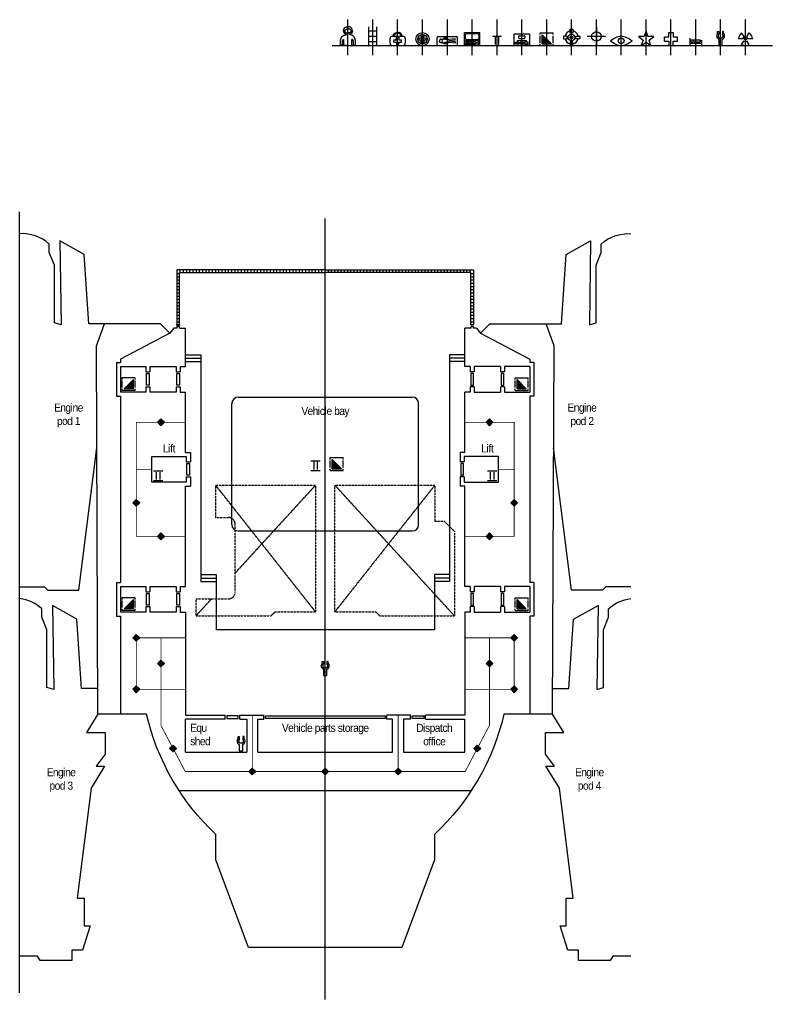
# Model space of a CAD drawing. Header units: millimetres. Extents: x 26183 to 238377, y 29460 to 340250.
# Drawn here: x 144912 to 238377, y 29460 to 151113 of the extents above; entities that cross this region are included whole.
import ezdxf

# ---------------------------------------------------------------- set-up
doc = ezdxf.new("R2010")
doc.units = ezdxf.units.MM
doc.header["$MEASUREMENT"] = 0
doc.linetypes.add('DASHEDX2', pattern=[1.5, 1, -0.5])
for name, color, linetype in [('2 light', 170, 'DASHEDX2'), ('Deck', 3, 'Continuous'), ('ducts', 91, 'DASHEDX2'), ('hatch', 254, 'Continuous'), ('icons', 4, 'Continuous'), ('squares', 3, 'Continuous'), ('Text', 255, 'Continuous')]:
    doc.layers.add(name, color=color, linetype=linetype)
doc.layers.add('axes', color=140, linetype='Continuous', plot=False)
doc.styles.get("Standard").update_dxf_attribs({"font": 'arial.ttf'})
doc.dimstyles.get("Standard").update_dxf_attribs({"dimtxt": 0.18, "dimasz": 0.18, "dimexe": 0.18, "dimexo": 0.0625, "dimgap": 0.09, "dimtad": 0, "dimtih": 1, "dimtoh": 1, "dimdec": 4, "dimzin": 0, "dimdsep": 46, "dimtxsty": 'Standard', "dimcen": 0.09, "dimadec": 0, "dimazin": 0, "dimtfac": 1, "dimtdec": 4, "dimtofl": 0, "dimtmove": 0, "dimatfit": 3, "dimfxl": 1, "dimtolj": 1, "dimtzin": 0, "dimarcsym": 0})

# ---------------------------------------------------------------- blocks, each defined once
blk = doc.blocks.new('eva')
at = {"layer": 'icons'}
for p, q in [((-413, 1305), (-227, 1329)), ((-300, 1476), (-194, 1462)), ((-227, 1329), (-194, 1462)), ((300, 1476), (194, 1462)), ((227, 1329), (194, 1462)), ((413, 1305), (227, 1329)), ((-936, 64), (-936, 611)), ((-673, 64), (-936, 64)), ((-673, 64), (-673, 556)), ((-493, 0), (-493, 756)), ((0, 0), (-493, 0)), ((0, 0), (493, 0)), ((493, 0), (493, 756)), ((673, 64), (673, 556)), ((673, 64), (936, 64)), ((936, 64), (936, 611))]:
    blk.add_line(p, q, dxfattribs=at)
for points in [[(-936, 611), (-852, 1215), (-413, 1305)], [(-545, 1793), (-551, 2338), (0, 2335)], [(-545, 1793), (-543, 1521), (-300, 1476)], [(-396, 1773), (-408, 2064), (0, 2064)], [(-396, 1773), (-390, 1584), (0, 1579)], [(545, 1793), (551, 2338), (0, 2335)], [(396, 1773), (408, 2064), (0, 2064)], [(396, 1773), (390, 1584), (0, 1579)], [(545, 1793), (543, 1521), (300, 1476)], [(936, 611), (852, 1215), (413, 1305)], [(-673, 556), (-657, 748), (-493, 756)], [(673, 556), (657, 748), (493, 756)]]:
    blk.add_open_spline(points, degree=2, dxfattribs=at)
blk = doc.blocks.new('ladder')
at = {"layer": 'icons'}
for p, q in [((-493, -510), (-493, 1825)), ((-493, 1314), (493, 1314)), ((493, -510), (493, 1825)), ((-493, 657), (493, 657)), ((-493, 0), (493, 0))]:
    blk.add_line(p, q, dxfattribs=at)
blk = doc.blocks.new('medical')
at = {"layer": 'icons'}
for p, q in [((-936, 283), (-936, 879)), ((-654, 1162), (654, 1162)), ((-654, 0), (654, 0)), ((-461, 429), (-461, 733)), ((-461, 733), (-152, 733)), ((-461, 429), (-152, 429)), ((-152, 733), (-152, 1042)), ((-152, 1042), (152, 1042)), ((-152, 429), (-152, 120)), ((-152, 120), (152, 120)), ((152, 1042), (152, 733)), ((152, 733), (461, 733)), ((152, 120), (152, 429)), ((152, 429), (461, 429)), ((461, 429), (461, 733)), ((936, 879), (936, 283))]:
    blk.add_line(p, q, dxfattribs=at)
for centre, start, end in [((-654, 879), 90, 180), ((-654, 283), 180, 270), ((654, 879), 0, 90), ((654, 283), 270, 0)]:
    blk.add_arc(centre, 283, start, end, dxfattribs=at)
for points in [[(-540, 1162), (-540, 1621), (0, 1621)], [(-440, 1162), (-426, 1530), (0, 1521)], [(540, 1162), (540, 1621), (0, 1621)], [(440, 1162), (426, 1530), (0, 1521)]]:
    blk.add_open_spline(points, degree=2, dxfattribs=at)
blk = doc.blocks.new('telecom')
at = {"layer": 'icons'}
for centre, radius in [((0, 0), 813), ((0, 0), 576), ((-302, 0), 163), ((0, 302), 163), ((302, 0), 163), ((0, -302), 163)]:
    blk.add_circle(centre, radius, dxfattribs=at)
blk = doc.blocks.new('cryo')
at = {"layer": 'icons'}
for p, q in [((-1268, 127), (-1268, 1013)), ((-1140, 1140), (1140, 1140)), ((-1140, 0), (1140, 0)), ((-639, 688), (-633, 646)), ((-639, 452), (-633, 494)), ((-581, 659), (-633, 646)), ((-581, 481), (-633, 494)), ((-572, 733), (-581, 659)), ((-572, 408), (-581, 481)), ((188, 764), (-356, 764)), ((188, 376), (-356, 376)), ((32, 938), (-299, 938)), ((32, 202), (-299, 202)), ((32, 835), (-277, 835)), ((32, 306), (-277, 306)), ((32, 835), (32, 938)), ((32, 306), (32, 202)), ((976, 833), (188, 764)), ((976, 677), (188, 608)), ((188, 532), (188, 608)), ((976, 463), (188, 532)), ((976, 307), (188, 376)), ((976, 677), (976, 833)), ((976, 463), (976, 307)), ((1268, 127), (1268, 1013))]:
    blk.add_line(p, q, dxfattribs=at)
for centre, start, end in [((-1140, 1013), 90, 180), ((-1140, 127), 180, 270), ((1140, 1013), 0, 90), ((1140, 127), 270, 0)]:
    blk.add_arc(centre, 127, start, end, dxfattribs=at)
for points in [[(-763, 784), (-978, 787), (-976, 570)], [(-763, 356), (-978, 354), (-976, 570)], [(-763, 784), (-656, 784), (-639, 688)], [(-763, 356), (-656, 357), (-639, 452)], [(-299, 938), (-536, 905), (-572, 733)], [(-299, 202), (-536, 235), (-572, 408)], [(-277, 835), (-353, 828), (-356, 764)], [(-277, 306), (-353, 312), (-356, 376)]]:
    blk.add_open_spline(points, degree=2, dxfattribs=at)
blk = doc.blocks.new('access')
at = {"layer": 'icons'}
for p, q in [((-952, 1627), (952, 1627)), ((-952, 0), (-952, 1627)), ((-838, 880), (-838, 1399)), ((-724, 1512), (724, 1512)), ((838, 1399), (838, 880)), ((952, 0), (952, 1627)), ((-952, 0), (952, 0)), ((-724, 766), (724, 766))]:
    blk.add_line(p, q, dxfattribs=at)
for points in [[(-774, 631), (-334, 631), (-334, 430), (-774, 430)], [(-774, 316), (-334, 316), (-334, 114), (-774, 114)], [(-220, 631), (220, 631), (220, 430), (-220, 430)], [(-220, 316), (220, 316), (220, 114), (-220, 114)], [(774, 631), (334, 631), (334, 430), (774, 430)], [(774, 316), (334, 316), (334, 114), (774, 114)]]:
    blk.add_lwpolyline(points, close=True, dxfattribs=at)
for centre, start, end in [((-724, 1399), 90, 180), ((724, 1399), 0, 90), ((-724, 880), 180, 270), ((724, 880), 270, 0)]:
    blk.add_arc(centre, 114, start, end, dxfattribs=at)
blk = doc.blocks.new('mom')
at = {"layer": 'icons'}
for p, q in [((-321, 1218), (321, 1218)), ((-554, 437), (-554, 652)), ((-554, 652), (554, 652)), ((-372, 938), (-372, 1168)), ((-321, 887), (321, 887)), ((0, 437), (0, 887)), ((372, 1168), (372, 938)), ((554, 652), (554, 437))]:
    blk.add_line(p, q, dxfattribs=at)
for points in [[(952, 1454), (952, 0), (-952, 0), (-952, 1454)], [(-774, 437), (-334, 437), (-334, 235), (-774, 235)], [(-220, 437), (220, 437), (220, 235), (-220, 235)], [(774, 437), (334, 437), (334, 235), (774, 235)]]:
    blk.add_lwpolyline(points, close=True, dxfattribs=at)
for centre, start, end in [((-321, 1168), 90, 180), ((321, 1168), 0, 90), ((-321, 938), 180, 270), ((321, 938), 270, 0)]:
    blk.add_arc(centre, 50.5, start, end, dxfattribs=at)
blk = doc.blocks.new('airlock')
at = {"layer": 'icons'}
h = blk.add_hatch(color=256, dxfattribs=at)
h.dxf.hatch_style = 1
h.paths.add_polyline_path([(-577, 202), (577, 202), (-577, 1357)])
for p, q in [((-813, 1380), (-813, 1591)), ((-813, 1591), (813, 1591)), ((-813, 357), (-813, 1234)), ((-577, 202), (-577, 1357)), ((577, 202), (-577, 1357)), ((813, 1380), (813, 1591)), ((813, 357), (813, 1234)), ((-813, 0), (-813, 211)), ((-813, 0), (813, 0)), ((-577, 202), (577, 202)), ((813, 0), (813, 211))]:
    blk.add_line(p, q, dxfattribs=at)
blk = doc.blocks.new('escape pod')
at = {"layer": 'icons'}
for points in [[(-1015, 167), (-1015, -167), (-529, -167), (-529, 167)], [(-167, 1015), (167, 1015), (167, 529), (-167, 529)], [(1015, 167), (1015, -167), (529, -167), (529, 167)], [(-167, -1015), (167, -1015), (167, -529), (-167, -529)]]:
    blk.add_lwpolyline(points, close=True, dxfattribs=at)
for radius in [413, 175]:
    blk.add_circle((0, 0), radius, dxfattribs=at)
for start, end in [(101.63181, 168.36819), (11.63181, 78.36819), (191.63181, 258.36819), (281.63181, 348.36819)]:
    blk.add_arc((0, 0), 828, start, end, dxfattribs=at)
blk = doc.blocks.new('armory')
at = {"layer": 'icons'}
for p, q in [((1139, 0), (-1139, 0)), ((0, 1139), (0, -1139))]:
    blk.add_line(p, q, dxfattribs=at)
blk.add_circle((0, 0), 595, dxfattribs=at)
blk = doc.blocks.new('observation')
at = {"layer": 'icons'}
blk.add_circle((0, 601), 346, dxfattribs=at)
for points in [[(-1346, 601), (0, 1203), (1346, 601)], [(-1346, 601), (0, 0), (1346, 601)]]:
    blk.add_spline(points, degree=3, dxfattribs=at)
blk = doc.blocks.new('captain')
at = {"layer": 'icons'}
blk.add_lwpolyline([(956, 1124), (226, 1124), (0, 1819), (-226, 1124), (-956, 1124), (-365, 695), (-591, 0), (0, 429), (591, 0), (365, 695)], close=True, dxfattribs=at)
blk = doc.blocks.new('medlab')
at = {"layer": 'icons'}
for p, q in [((-267, 1077), (-267, 1621)), ((-267, 1621), (267, 1621)), ((267, 1621), (267, 1077)), ((-810, 543), (-810, 1077)), ((-810, 1077), (-267, 1077)), ((-810, 543), (-267, 543)), ((-267, 543), (-267, 0)), ((-267, 0), (267, 0)), ((267, 1077), (810, 1077)), ((267, 0), (267, 543)), ((267, 543), (810, 543)), ((810, 543), (810, 1077))]:
    blk.add_line(p, q, dxfattribs=at)
blk = doc.blocks.new('living')
at = {"layer": 'icons'}
for p, q in [((-750, 904), (-750, 0)), ((-750, 298), (750, 298)), ((750, 0), (750, 656))]:
    blk.add_line(p, q, dxfattribs=at)
for points in [[(-379, 440), (-555, 440, -0.4142136), (-605, 490), (-605, 666, -0.4142136), (-555, 716), (-379, 716, -0.4142136), (-329, 666), (-329, 490, -0.4142136)], [(497, 440), (-173, 440, -0.4142136), (-223, 490), (-223, 666, -0.4142136), (-173, 716), (497, 716, -0.4142136), (547, 666), (547, 490, -0.4142136)]]:
    blk.add_lwpolyline(points, format="xyb", close=True, dxfattribs=at)
blk = doc.blocks.new('repair')
at = {"layer": 'icons'}
for points in [[(-370, 1546), (-370, 1747), (-221, 1747), (-221, 1409), (-254, 1409)], [(370, 1546), (370, 1747), (221, 1747), (221, 1409), (254, 1409)], [(-214, 768), (-214, 0), (214, 0), (214, 768)], [(131, 924), (-131, 924)]]:
    blk.add_lwpolyline(points, dxfattribs=at)
for radius, start, end in [(496, 138.2643, 244.4825), (319, 142.65951, 245.85282), (319, 294.14718, 37.34049), (496, 295.5175, 41.7357)]:
    blk.add_arc((0, 1216), radius, start, end, dxfattribs=at)
blk = doc.blocks.new('radiation')
at = {"layer": 'icons'}
for p, q in [((-305, 0), (-860, 0)), ((-167, 255), (-472, 719)), ((167, 255), (472, 719)), ((860, 0), (305, 0)), ((-472, -719), (-167, -255)), ((472, -719), (167, -255))]:
    blk.add_line(p, q, dxfattribs=at)
blk.add_circle((0, 0), 158, dxfattribs=at)
for radius, start, end in [(860, 123.29519, 180), (305, 123.29519, 180), (305, 0, 56.70481), (860, 0, 56.70481), (860, 236.70481, 303.29519), (305, 236.70481, 303.29519)]:
    blk.add_arc((0, 0), radius, start, end, dxfattribs=at)
blk = doc.blocks.new('duct point')
at = {"layer": 'squares'}
h = blk.add_hatch(color=256, dxfattribs=at)
h.dxf.hatch_style = 1
h.paths.add_polyline_path([(-424, 424), (0, 0), (424, 424), (0, 849)])
for p, q in [((-424, 424), (0, 849)), ((0, 0), (-424, 424)), ((0, 849), (424, 424)), ((424, 424), (0, 0))]:
    blk.add_line(p, q, dxfattribs=at)
blk = doc.blocks.new('lift')
at = {"layer": 'icons'}
for p, q in [((-576, 1193), (576, 1193)), ((-576, 0), (576, 0))]:
    blk.add_line(p, q, dxfattribs=at)
for points in [[(-237, 1061), (-237, 132)], [(237, 132), (237, 1061)]]:
    blk.add_leader(points, dimstyle='Standard', override={"dimasz": 400}, dxfattribs=at)

msp = doc.modelspace()

# ---------------------------------------------------------------- linework, layer by layer
at = {"layer": '2 light', "ltscale": 4}
for p, q in [((181639, 93281), (169249, 93281)), ((169249, 93281), (181639, 77588)), ((169249, 93281), (169249, 89289)), ((171668, 82388), (181639, 93281)), ((181639, 93281), (181639, 77588)), ((184071, 77588), (184071, 93281)), ((196460, 93281), (184071, 93281)), ((184071, 93281), (198893, 77088)), ((184071, 77588), (196460, 93281)), ((196460, 93281), (196460, 88787)), ((169249, 89289), (170868, 89289)), ((171668, 80007), (171668, 88489)), ((197676, 88787), (196460, 88787)), ((197676, 88787), (198893, 87571)), ((198893, 87571), (198893, 77088)), ((166817, 77088), (166817, 79207)), ((166817, 77088), (168756, 79207)), ((166817, 79207), (170868, 79207))]:
    msp.add_line(p, q, dxfattribs=at)
for points in [[(166817, 77088), (176113, 77088), (176613, 77588), (181639, 77588)], [(184071, 77588), (189097, 77588), (189597, 77088), (198893, 77088)]]:
    msp.add_lwpolyline(points, dxfattribs=at)
for centre, start, end in [((170868, 88489), 0, 90), ((170868, 80007), 270, 0)]:
    msp.add_arc(centre, 800, start, end, dxfattribs=at)
at = {"layer": 'axes'}
for p, q in [((185681, 146715), (185681, 151113)), ((188765, 146715), (188765, 151113)), ((191849, 146715), (191849, 151113)), ((194934, 146715), (194934, 151113)), ((198018, 146715), (198018, 151113)), ((201102, 146715), (201102, 151113)), ((204187, 146715), (204187, 151113)), ((207271, 146715), (207271, 151113)), ((210355, 146715), (210355, 151113)), ((213440, 146715), (213440, 151113)), ((216524, 146715), (216524, 151113)), ((219608, 146715), (219608, 151113)), ((222693, 146715), (222693, 151113)), ((225777, 146715), (225777, 151113)), ((228861, 146715), (228861, 151113)), ((231946, 146715), (231946, 151113)), ((235030, 146715), (235030, 151113)), ((183738, 147883), (238377, 147883)), ((144912, 30264), (144912, 127227)), ((182855, 29460), (182855, 126423))]:
    msp.add_line(p, q, dxfattribs=at)
at = {"layer": 'Deck'}
for p, q in [((164426, 119592), (164758, 119592)), ((164795, 119698), (165052, 119698)), ((164863, 119698), (164863, 120029)), ((165263, 119698), (165263, 120029)), ((165663, 119698), (165663, 120029)), ((166063, 119698), (166063, 120029)), ((166462, 119698), (166462, 120029)), ((166862, 119698), (166862, 120029)), ((167262, 119698), (167262, 120029)), ((167662, 119698), (167662, 120029)), ((168062, 119698), (168062, 120029)), ((168462, 119698), (168462, 120029)), ((168861, 119698), (168861, 120029)), ((169261, 119698), (169261, 120029)), ((169661, 119698), (169661, 120029)), ((170061, 119698), (170061, 120029)), ((170461, 119698), (170461, 120029)), ((170860, 119698), (170860, 120029)), ((171260, 119698), (171260, 120029)), ((171660, 119698), (171660, 120029)), ((172060, 119698), (172060, 120029)), ((172460, 119698), (172460, 120029)), ((172859, 119698), (172859, 120029)), ((173259, 119698), (173259, 120029)), ((173659, 119698), (173659, 120029)), ((174059, 119698), (174059, 120029)), ((174459, 119698), (174459, 120029)), ((174859, 119698), (174859, 120029)), ((175258, 119698), (175258, 120029)), ((175658, 119698), (175658, 120029)), ((176058, 119698), (176058, 120029)), ((176458, 119698), (176458, 120029)), ((176858, 119698), (176858, 120029)), ((177257, 119698), (177257, 120029)), ((177657, 119698), (177657, 120029)), ((178057, 119698), (178057, 120029)), ((178457, 119698), (178457, 120029)), ((178857, 119698), (178857, 120029)), ((179257, 119698), (179257, 120029)), ((179656, 119698), (179656, 120029)), ((180056, 119698), (180056, 120029)), ((180456, 119698), (180456, 120029)), ((180856, 119698), (180856, 120029)), ((181256, 119698), (181256, 120029)), ((181655, 119698), (181655, 120029)), ((182055, 119698), (182055, 120029)), ((182455, 119698), (182455, 120029)), ((182855, 119698), (182855, 120029)), ((183255, 119698), (183255, 120029)), ((183654, 119698), (183654, 120029)), ((184054, 119698), (184054, 120029)), ((184454, 119698), (184454, 120029)), ((184854, 119698), (184854, 120029)), ((185254, 119698), (185254, 120029)), ((185654, 119698), (185654, 120029)), ((186053, 119698), (186053, 120029)), ((186453, 119698), (186453, 120029)), ((186853, 119698), (186853, 120029)), ((187253, 119698), (187253, 120029)), ((187653, 119698), (187653, 120029)), ((188052, 119698), (188052, 120029)), ((188452, 119698), (188452, 120029)), ((188852, 119698), (188852, 120029)), ((189252, 119698), (189252, 120029)), ((189652, 119698), (189652, 120029)), ((190051, 119698), (190051, 120029)), ((190451, 119698), (190451, 120029)), ((190851, 119698), (190851, 120029)), ((191251, 119698), (191251, 120029)), ((191651, 119698), (191651, 120029)), ((192051, 119698), (192051, 120029)), ((192450, 119698), (192450, 120029)), ((192850, 119698), (192850, 120029)), ((193250, 119698), (193250, 120029)), ((193650, 119698), (193650, 120029)), ((194050, 119698), (194050, 120029)), ((194449, 119698), (194449, 120029)), ((194849, 119698), (194849, 120029)), ((195249, 119698), (195249, 120029)), ((195649, 119698), (195649, 120029)), ((196049, 119698), (196049, 120029)), ((196448, 119698), (196448, 120029)), ((196848, 119698), (196848, 120029)), ((197248, 119698), (197248, 120029)), ((197648, 119698), (197648, 120029)), ((198048, 119698), (198048, 120029)), ((198448, 119698), (198448, 120029)), ((198847, 119698), (198847, 120029)), ((199247, 119698), (199247, 120029)), ((199647, 119698), (199647, 120029)), ((200047, 119698), (200047, 120029)), ((200447, 119698), (200447, 120029)), ((200846, 119698), (200846, 120029)), ((200952, 119592), (201283, 119592)), ((164426, 119193), (164758, 119193)), ((164426, 118793), (164758, 118793)), ((164426, 118393), (164758, 118393)), ((200952, 119193), (201283, 119193)), ((200952, 118793), (201283, 118793)), ((200952, 118393), (201283, 118393)), ((164426, 117993), (164758, 117993)), ((164426, 117593), (164758, 117593)), ((164426, 117194), (164758, 117194)), ((164426, 116794), (164758, 116794)), ((200952, 117993), (201283, 117993)), ((200952, 117593), (201283, 117593)), ((200952, 117194), (201283, 117194)), ((200952, 116794), (201283, 116794)), ((164426, 116394), (164758, 116394)), ((164426, 115994), (164758, 115994)), ((164426, 115594), (164758, 115594)), ((200952, 116394), (201283, 116394)), ((200952, 115994), (201283, 115994)), ((200952, 115594), (201283, 115594)), ((164426, 115195), (164758, 115195)), ((164426, 114795), (164758, 114795)), ((164426, 114395), (164758, 114395)), ((200952, 115195), (201283, 115195)), ((200952, 114795), (201283, 114795)), ((200952, 114395), (201283, 114395)), ((164341, 113195), (164426, 113195)), ((164426, 113995), (164758, 113995)), ((164426, 113595), (164758, 113595)), ((164758, 113195), (164426, 113195)), ((164758, 113195), (164843, 113195)), ((200952, 113995), (201283, 113995)), ((200952, 113595), (201283, 113595)), ((201283, 113195), (200952, 113195)), ((163580, 112178), (157452, 108946)), ((164426, 112796), (164081, 112796)), ((164758, 113002), (164426, 113002)), ((164426, 113002), (164426, 112796)), ((164758, 112796), (164758, 113002)), ((164758, 112796), (165522, 112796)), ((165522, 108047), (165522, 112796)), ((200952, 112796), (200188, 112796)), ((200188, 108047), (200188, 112796)), ((201283, 113002), (200952, 113002)), ((200952, 113002), (200952, 112796)), ((201283, 112796), (201283, 113002)), ((201629, 112796), (201283, 112796)), ((202130, 112178), (208257, 108946)), ((165522, 109509), (167410, 109509)), ((167410, 109509), (167410, 81332)), ((198299, 109509), (198299, 81332)), ((200188, 109509), (198299, 109509)), ((156950, 108549), (156950, 104356)), ((156950, 108549), (157452, 108549)), ((157452, 108946), (157452, 108549)), ((165522, 109077), (167410, 109077)), ((165522, 108645), (167410, 108645)), ((200188, 109077), (198299, 109077)), ((200188, 108645), (198299, 108645)), ((208257, 108946), (208257, 108549)), ((208759, 108549), (208257, 108549)), ((208759, 108549), (208759, 104356)), ((157452, 108047), (160585, 108047)), ((157452, 108047), (157452, 104858)), ((160585, 108047), (160585, 107368)), ((160585, 107368), (161087, 107368)), ((161087, 108047), (164341, 108047)), ((161087, 108047), (161087, 107368)), ((164341, 108047), (164341, 107368)), ((164341, 107368), (164843, 107368)), ((164843, 108047), (164843, 107368)), ((164843, 108047), (165522, 108047)), ((200867, 108047), (200188, 108047)), ((200867, 108047), (200867, 107368)), ((201369, 107368), (200867, 107368)), ((201369, 108047), (201369, 107368)), ((204623, 108047), (201369, 108047)), ((204623, 108047), (204623, 107368)), ((205125, 107368), (204623, 107368)), ((208257, 108047), (205125, 108047)), ((205125, 108047), (205125, 107368)), ((208257, 108047), (208257, 104858)), ((160585, 104858), (157452, 104858)), ((160585, 105536), (160585, 104858)), ((160585, 105536), (161087, 105536)), ((161087, 105536), (161087, 104858)), ((164341, 104858), (161087, 104858)), ((164341, 105536), (164341, 104858)), ((164341, 105536), (164843, 105536)), ((164843, 105536), (164843, 104858)), ((164843, 104858), (165522, 104858)), ((165522, 97368), (165522, 104858)), ((200188, 97368), (200188, 104858)), ((200867, 104858), (200188, 104858)), ((201369, 105536), (200867, 105536)), ((200867, 105536), (200867, 104858)), ((201369, 105536), (201369, 104858)), ((201369, 104858), (204623, 104858)), ((205125, 105536), (204623, 105536)), ((204623, 105536), (204623, 104858)), ((205125, 105536), (205125, 104858)), ((205125, 104858), (208257, 104858)), ((156950, 104356), (157452, 104356)), ((157452, 104356), (157452, 81236)), ((171258, 88418), (171258, 103437)), ((172058, 104237), (193651, 104237)), ((194451, 88418), (194451, 103437)), ((208759, 104356), (208257, 104356)), ((208257, 104356), (208257, 81236)), ((165522, 97368), (166112, 97368)), ((166112, 97368), (166112, 96187)), ((199597, 97368), (199597, 96187)), ((200188, 97368), (199597, 97368)), ((161346, 93677), (161346, 96866)), ((161346, 96866), (165611, 96866)), ((165611, 96866), (165611, 96187)), ((165611, 96187), (166112, 96187)), ((200099, 96187), (199597, 96187)), ((204363, 96866), (200099, 96866)), ((200099, 96866), (200099, 96187)), ((204363, 93677), (204363, 96866)), ((165611, 93677), (161346, 93677)), ((165611, 94355), (165611, 93677)), ((165611, 94355), (166112, 94355)), ((166112, 94355), (166112, 93175)), ((199597, 94355), (199597, 93175)), ((200099, 94355), (199597, 94355)), ((200099, 94355), (200099, 93677)), ((200099, 93677), (204363, 93677)), ((165522, 93175), (166112, 93175)), ((165522, 80734), (165522, 93175)), ((200188, 93175), (199597, 93175)), ((200188, 80734), (200188, 93175)), ((172058, 87618), (193651, 87618)), ((167410, 82196), (169299, 82196)), ((167410, 81764), (169299, 81764)), ((169299, 82196), (169299, 75352)), ((198299, 82196), (196411, 82196)), ((196411, 82196), (196411, 75352)), ((198299, 81764), (196411, 81764)), ((156950, 81236), (156950, 77043)), ((156950, 81236), (157452, 81236)), ((157452, 80734), (160585, 80734)), ((157452, 80734), (157452, 77544)), ((160585, 80734), (160585, 80055)), ((161087, 80734), (164341, 80734)), ((161087, 80734), (161087, 80055)), ((164341, 80734), (164341, 80055)), ((164843, 80734), (164843, 80055)), ((164843, 80734), (165522, 80734)), ((167410, 81332), (169299, 81332)), ((198299, 81332), (196411, 81332)), ((200867, 80734), (200188, 80734)), ((200867, 80734), (200867, 80055)), ((204623, 80734), (201369, 80734)), ((201369, 80734), (201369, 80055)), ((204623, 80734), (204623, 80055)), ((208257, 80734), (205125, 80734)), ((205125, 80734), (205125, 80055)), ((208759, 81236), (208257, 81236)), ((208257, 80734), (208257, 77544)), ((208759, 81236), (208759, 77043)), ((160585, 80055), (161087, 80055)), ((164341, 80055), (164843, 80055)), ((201369, 80055), (200867, 80055)), ((205125, 80055), (204623, 80055)), ((160585, 78223), (160585, 77544)), ((160585, 78223), (161087, 78223)), ((161087, 78223), (161087, 77544)), ((164341, 78223), (164341, 77544)), ((164341, 78223), (164843, 78223)), ((164843, 78223), (164843, 77544)), ((201369, 78223), (200867, 78223)), ((200867, 78223), (200867, 77544)), ((201369, 78223), (201369, 77544)), ((205125, 78223), (204623, 78223)), ((204623, 78223), (204623, 77544)), ((205125, 78223), (205125, 77544)), ((156950, 77043), (157452, 77043)), ((160585, 77544), (157452, 77544)), ((157452, 77043), (157452, 64882)), ((164341, 77544), (161087, 77544)), ((164843, 77544), (165522, 77544)), ((165522, 77544), (165522, 64767)), ((200867, 77544), (200188, 77544)), ((200188, 77544), (200188, 64767)), ((201369, 77544), (204623, 77544)), ((205125, 77544), (208257, 77544)), ((208759, 77043), (208257, 77043)), ((208257, 77043), (208257, 64882)), ((196411, 75352), (169299, 75352)), ((165522, 64767), (170418, 64767)), ((170418, 64266), (170418, 64767)), ((172250, 64266), (172250, 64767)), ((172250, 64767), (175216, 64767)), ((175216, 64266), (175216, 64767)), ((190494, 64266), (190494, 64767)), ((193460, 64767), (190494, 64767)), ((193460, 64266), (193460, 64767)), ((200188, 64767), (195291, 64767)), ((195291, 64266), (195291, 64767)), ((165522, 60140), (165522, 64266)), ((170418, 64266), (165522, 64266)), ((172250, 64266), (173116, 64266)), ((173116, 64266), (173116, 60140)), ((174494, 60140), (174494, 64266)), ((174494, 64266), (175216, 64266)), ((191216, 64266), (190494, 64266)), ((191216, 60140), (191216, 64266)), ((193460, 64266), (192594, 64266)), ((192594, 64266), (192594, 60140)), ((195291, 64266), (200188, 64266)), ((200188, 60140), (200188, 64266)), ((165522, 60140), (173116, 60140)), ((174494, 60140), (191216, 60140)), ((192594, 60140), (200188, 60140)), ((200976, 55360), (164734, 55360))]:
    msp.add_line(p, q, dxfattribs=at)
for points in [[(164081, 112796), (163580, 112178), (162403, 113354), (153513, 113354), (152945, 121928), (149897, 123662), (150062, 113195), (149232, 113446), (149232, 120630), (148603, 122199), (148603, 123245, 0.2016048), (144912, 124528)], [(201629, 112796), (202130, 112178), (203306, 113354), (212196, 113354), (212765, 121928), (215812, 123662), (215648, 113195), (216477, 113446), (216477, 120630), (217107, 122199), (217107, 123245, -0.2016048), (220797, 124528)], [(154610, 68079), (152594, 68079), (152026, 76653), (148978, 78387), (149143, 67920), (148313, 68171), (148313, 75355), (147684, 76924), (147684, 77970, 0.1545001), (144912, 79227)], [(211100, 68079), (213115, 68079), (213684, 76653), (216731, 78387), (216567, 67920), (217396, 68171), (217396, 75355), (218026, 76924), (218026, 77970, -0.1545001), (220797, 79227)], [(220797, 34823), (218574, 34823), (218231, 34290), (214322, 34290), (214322, 35575), (212980, 35575), (212018, 38612), (212771, 38612), (212771, 42012), (213639, 42012), (211927, 55699), (210249, 58439), (211307, 58439), (210189, 59915), (210189, 62608), (212485, 62608), (211087, 64882), (205040, 64882, -0.1492089), (196423, 49951), (196423, 46809), (192359, 35910), (182855, 35910), (173350, 35910), (169286, 46809), (169286, 49951, -0.1492089), (160670, 64882), (154622, 64882), (153225, 62608), (155520, 62608), (155520, 59915), (154403, 58439), (155460, 58439), (153783, 55699), (152070, 42012), (152938, 42012), (152938, 38612), (153692, 38612), (152730, 35575), (151388, 35575), (151388, 34290), (147478, 34290), (147136, 34823), (144912, 34823)]]:
    msp.add_lwpolyline(points, format="xyb", dxfattribs=at)
for points in [[(182855, 120029), (164426, 120029), (164426, 119698)], [(164758, 120029), (164426, 120029), (164426, 113195), (164758, 113195), (164758, 119698)], [(164758, 119698), (182855, 119698)], [(182855, 120029), (201283, 120029), (201283, 119698)], [(200952, 119698), (182855, 119698)], [(200952, 120029), (201283, 120029), (201283, 113195), (200952, 113195), (200952, 119698)], [(154622, 64882), (154441, 110611), (155434, 113354)], [(211087, 64882), (211269, 110611), (210275, 113354)], [(144912, 80677), (148007, 80677), (148420, 80265), (152276, 80265), (154491, 97949)], [(220797, 80677), (217702, 80677), (217290, 80265), (213434, 80265), (211219, 97949)]]:
    msp.add_lwpolyline(points, dxfattribs=at)
for points in [[(160670, 105743), (160670, 107162), (161002, 107162), (161002, 105743)], [(164426, 105743), (164426, 107162), (164758, 107162), (164758, 105743)], [(201283, 105743), (201283, 107162), (200952, 107162), (200952, 105743)], [(205039, 105743), (205039, 107162), (204708, 107162), (204708, 105743)], [(165696, 94562), (165696, 95981), (166027, 95981), (166027, 94562)], [(200014, 94562), (200014, 95981), (199682, 95981), (199682, 94562)], [(160670, 78429), (160670, 79849), (161002, 79849), (161002, 78429)], [(164426, 78429), (164426, 79849), (164758, 79849), (164758, 78429)], [(201283, 78429), (201283, 79849), (200952, 79849), (200952, 78429)], [(205039, 78429), (205039, 79849), (204708, 79849), (204708, 78429)], [(170624, 64351), (172044, 64351), (172044, 64682), (170624, 64682)], [(190288, 64351), (175422, 64351), (175422, 64682), (190288, 64682)], [(195085, 64351), (193666, 64351), (193666, 64682), (195085, 64682)]]:
    msp.add_lwpolyline(points, close=True, dxfattribs=at)
for centre, start, end in [((172058, 103437), 90, 180), ((193651, 103437), 360, 90), ((172058, 88418), 180, 270), ((193651, 88418), 270, 360)]:
    msp.add_arc(centre, 800, start, end, dxfattribs=at)
at = {"layer": 'ducts', "const_width": 100}
for points in [[(165522, 101113), (159399, 101113), (159399, 86954), (165522, 86954)], [(200188, 101113), (206310, 101113), (206310, 86954), (200188, 86954)], [(161346, 95271), (159399, 95271)], [(204363, 95271), (206310, 95271)], [(165522, 74350), (159399, 74350), (159399, 67962), (165522, 67962)], [(162460, 74350), (162460, 63488), (165476, 57750), (182855, 57750)], [(203249, 74350), (203249, 63488), (200234, 57750), (182855, 57750)], [(200188, 74350), (206310, 74350), (206310, 67962), (200188, 67962)], [(173805, 57750), (173805, 64767)], [(191905, 57750), (191905, 64767)]]:
    msp.add_lwpolyline(points, dxfattribs=at)

# ---------------------------------------------------------------- block references
at = {"layer": 'Deck'}
for p in [(162460, 100688), (159399, 90689), (162460, 86530), (159399, 73926), (162460, 70732), (159399, 67537), (163968, 60195), (173805, 57326)]:
    msp.add_blockref('duct point', p, dxfattribs=at)
at = {"layer": 'Deck', "xscale": -1}
for p in [(203249, 100688), (206310, 90689), (203249, 86530), (206310, 73926), (203249, 70732), (206310, 67537), (201741, 60195), (182855, 57326), (191905, 57326)]:
    msp.add_blockref('duct point', p, dxfattribs=at)
at = {"layer": 'hatch', "xscale": -1}
for p in [(158465, 105058), (158465, 77744)]:
    msp.add_blockref('airlock', p, dxfattribs=at)
at = {"layer": 'hatch'}
for name, p in [('airlock', (207245, 105058)), ('lift', (181661, 95132)), ('airlock', (184286, 95132)), ('lift', (162122, 93877)), ('lift', (203587, 93877)), ('airlock', (207245, 77744))]:
    msp.add_blockref(name, p, dxfattribs=at)
at = {"layer": 'icons'}
for name, p in [('eva', (185681, 147883)), ('ladder', (188765, 148393)), ('escape pod', (213440, 148898)), ('armory', (216524, 149022)), ('captain', (222693, 147883)), ('medical', (191849, 147883)), ('telecom', (194934, 148696)), ('cryo', (198018, 147883)), ('access', (201102, 147883)), ('lift', (204187, 147883)), ('mom', (207271, 147883)), ('airlock', (210355, 147883)), ('observation', (219608, 147883)), ('medlab', (225777, 147883)), ('living', (228861, 147883)), ('repair', (231946, 147883)), ('radiation', (235030, 148743)), ('repair', (182855, 69661)), ('repair', (172406, 60340))]:
    msp.add_blockref(name, p, dxfattribs=at)

# ---------------------------------------------------------------- texts
at = {"layer": 'Text', "char_height": 1000}
for s, insert, attachment_point in [('{\\fOCR-A|b0|i0|c0|p50;\\W0.95;\\T0.9;Engine\\Ppod 1}', (150979, 103442), 2), ('{\\fOCR-A|b0|i0|c0|p50;\\W0.95;\\T0.9;Engine\\Ppod 2}', (214731, 103442), 2), ('{\\fOCR-A|b0|i0|c0|p50;\\W0.95;\\T0.9;Vehicle bay}', (182855, 103026), 2), ('\\pxsm0.7;{\\fOCR-A|b0|i0|c0|p50;\\W0.95;\\T0.9;Lift}', (163478, 98365), 2), ('\\pxsm0.7;{\\fOCR-A|b0|i0|c0|p50;\\W0.95;\\T0.9;Lift}', (202999, 98365), 2), ('{\\fOCR-A|b0|i0|c0|p50;\\W0.95;\\T0.9;Equ\\Pshed}', (166089, 62343), 4), ('{\\fOCR-A|b0|i0|c0|p50;\\W0.95;\\T0.9;Vehicle parts storage}', (182855, 63676), 2), ('{\\fOCR-A|b0|i0|c0|p50;\\W0.95;\\T0.9;Dispatch\\Poffice}', (196391, 63676), 2), ('{\\fOCR-A|b0|i0|c0|p50;\\W0.95;\\T0.9;Engine\\Ppod 3}', (150059, 58167), 2), ('{\\fOCR-A|b0|i0|c0|p50;\\W0.95;\\T0.9;Engine\\Ppod 4}', (215650, 58167), 2)]:
    msp.add_mtext_dynamic_manual_height_columns(s, width=12102.49, gutter_width=1, heights=[0], dxfattribs=dict(at, insert=insert, attachment_point=attachment_point))

doc.saveas('drawing.dxf')
